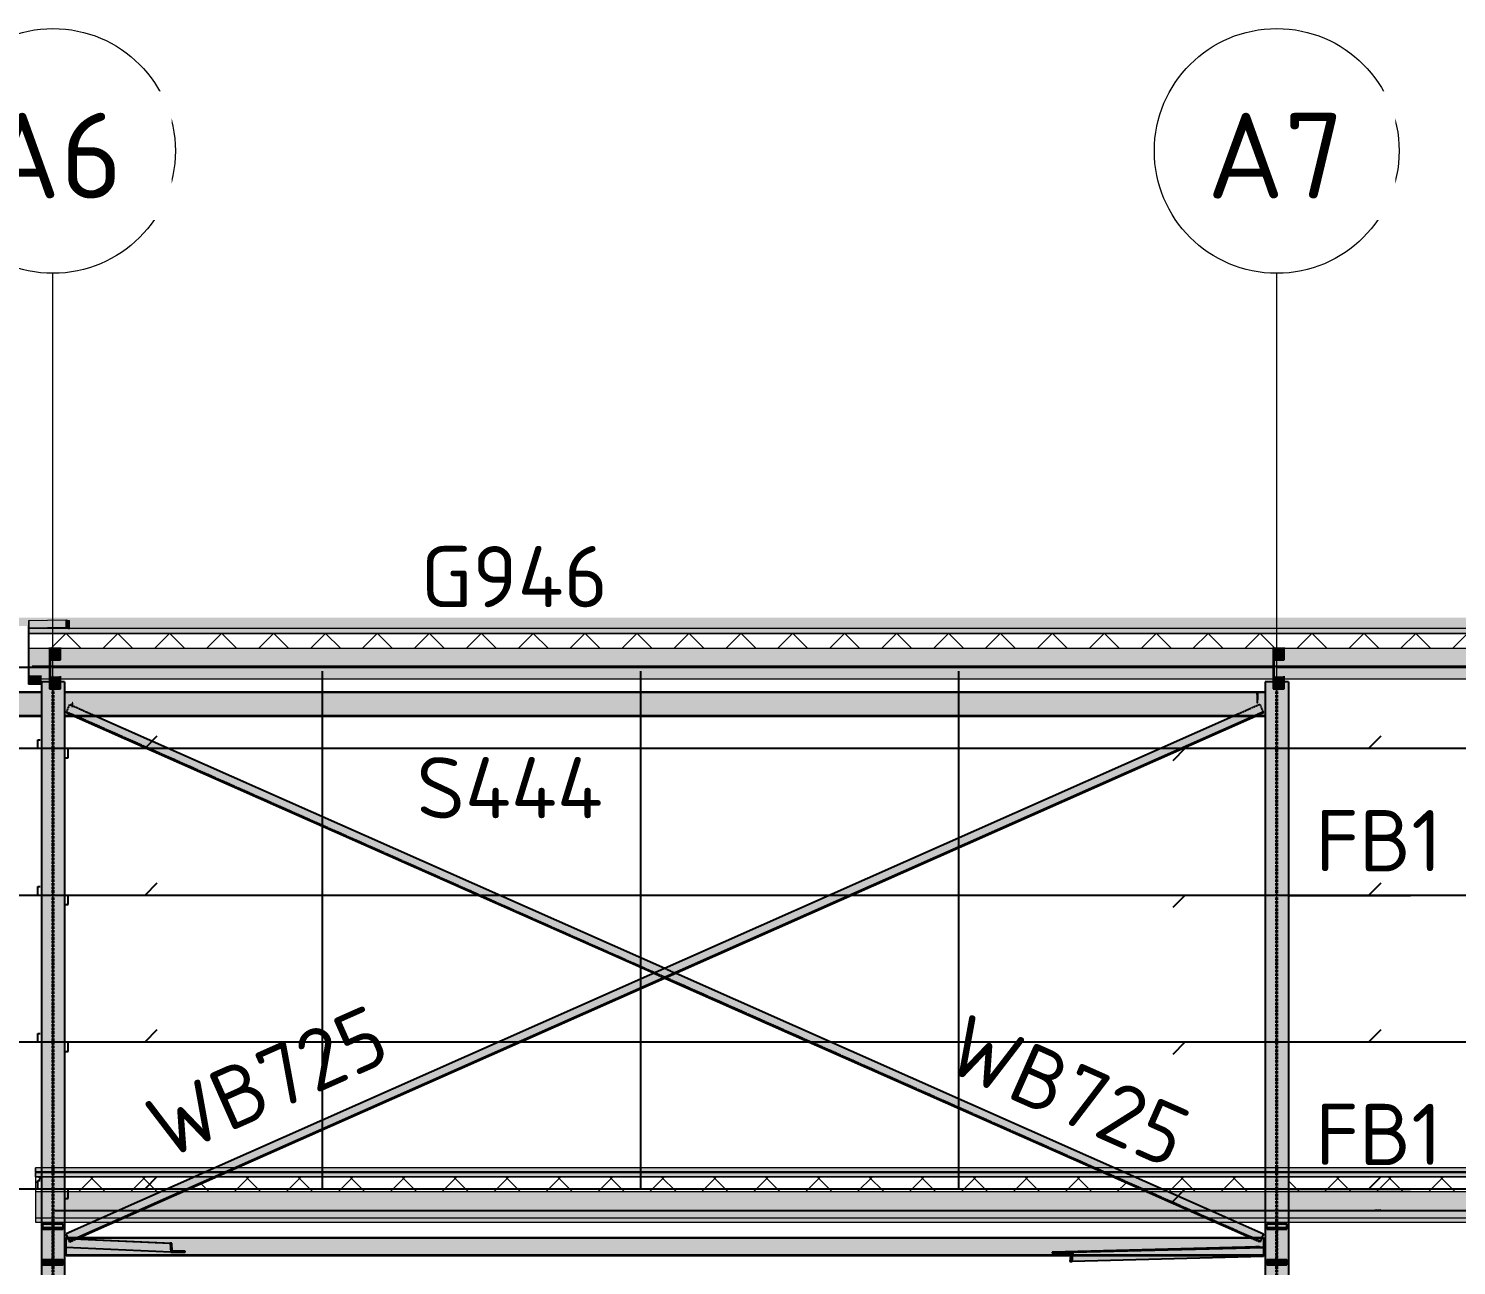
# Model space of a CAD drawing. Header units: millimetres. Extents: x 632 to 524205, y -3890 to 20851.
# Drawn here: x 189641 to 201310, y 10745 to 20851 of the extents above; entities that cross this region are included whole.
import ezdxf

# ---------------------------------------------------------------- set-up
doc = ezdxf.new("R2010")
doc.units = ezdxf.units.MM
for name, pattern in [('Dash', [7, 5, -2]), ('Hidden', [4, 3, -1]), ('Hidden Half', [3, 2, -1])]:
    doc.linetypes.add(name, pattern=pattern)
for name, color, linetype, lineweight in [('A-270-M_ROOF', 132, 'Continuous', 13), ('S-280-A_STRUCT_FRAME', 2, 'Continuous', 18), ('S-280-M_COLUMN', 52, 'Continuous', 13), ('S-280-M_STRUCT_FRAME', 12, 'Continuous', 13), ('S-280-MH_COLUMN', 52, 'Hidden Half', 13), ('Z-000-T_TEXT', 131, 'Continuous', 25), ('Z-030-M_GRID', 191, 'Continuous', 13), ('Z-033_T_GRIDREF', 31, 'Continuous', 13), ('Z-060-M_DETAIL', 92, 'Continuous', 25)]:
    doc.layers.add(name, color=color, linetype=linetype, lineweight=lineweight)
doc.styles.add('ISOCPEUR_1', font='isocpeur.ttf', dxfattribs={"height": 700})
doc.styles.add('ISOCPEUR_2', font='isocpeur.ttf', dxfattribs={"height": 500})

# ---------------------------------------------------------------- blocks, each defined once
blk = doc.blocks.new('Roof Gutters3 - Roof Gutters-1885272-S6_501-SECTION 3A')
at = {"layer": 'A-270-M_ROOF', "lineweight": 5, "transparency": 33554432}
for points in [[(-973143, 16019), (-973451, 16014), (-973451, 15952), (-973143, 15957)], [(-973143, 16019), (-973143, 15957), (-973115, 15949), (-973115, 16011)], [(-973451, 15494), (-973348, 15494), (-973348, 15497), (-973448, 15497), (-973448, 15949), (-973143, 15954), (-973126, 15949), (-973115, 15949), (-973143, 15957), (-973451, 15952), (-973451, 15535)], [(-973448, 15497), (-973348, 15497), (-973348, 15563), (-973448, 15563), (-973448, 15535)]]:
    blk.add_hatch(color=253, dxfattribs=at).paths.add_polyline_path(points)
at = {"layer": 'A-270-M_ROOF', "color": 253, "lineweight": 5}
for p, q in [((-973451, 16014), (-973143, 16019)), ((-973143, 16016), (-973448, 16011)), ((-973448, 16011), (-973448, 15971)), ((-973448, 15949), (-973448, 16011)), ((-973143, 16019), (-973115, 16011)), ((-973143, 15957), (-973143, 16019)), ((-973126, 16011), (-973143, 16016)), ((-973143, 15957), (-973143, 16016)), ((-973115, 16011), (-973126, 16011)), ((-973126, 15949), (-973126, 16011)), ((-973115, 15949), (-973115, 16011)), ((-973451, 15909), (-973451, 15971)), ((-973143, 15957), (-973451, 15952)), ((-973451, 15909), (-973451, 15494)), ((-973451, 15560), (-973451, 15909)), ((-973448, 15971), (-973448, 15949)), ((-973448, 15949), (-973143, 15954)), ((-973448, 15909), (-973448, 15949)), ((-973448, 15949), (-973448, 15909)), ((-973448, 15497), (-973448, 15909)), ((-973448, 15909), (-973448, 15563)), ((-973115, 15949), (-973143, 15957)), ((-973143, 15954), (-973143, 15957)), ((-973143, 15954), (-973126, 15949)), ((-973126, 15949), (-973115, 15949)), ((-973448, 15560), (-973451, 15560)), ((-973451, 15538), (-973451, 15560)), ((-973451, 15494), (-973451, 15538)), ((-973448, 15563), (-973348, 15563)), ((-973448, 15563), (-973448, 15538)), ((-973348, 15560), (-973448, 15560)), ((-973448, 15538), (-973448, 15497)), ((-973348, 15563), (-973348, 15560)), ((-973348, 15538), (-973348, 15563)), ((-973348, 15538), (-973348, 15560)), ((-973348, 15497), (-973348, 15538)), ((-973348, 15494), (-973348, 15538)), ((-973451, 15494), (-973348, 15494)), ((-973348, 15497), (-973448, 15497)), ((-973348, 15494), (-973348, 15497))]:
    blk.add_line(p, q, dxfattribs=at)
blk = doc.blocks.new('25021-APA-ZZ-ZZ-M3-AR-000001_V3_rvt-2-S6_501-SECTION 3A')
at = {"layer": 'A-270-M_ROOF', "lineweight": 5, "transparency": 33554432}
for color, points in [(9, [(-954124, 15949), (-913256, 15949), (-913256, 16037), (-1024754, 16037), (-1024754, 16011), (-973448, 16011), (-973448, 15949), (-968250, 15949)]), (9, [(-975313, 15971), (-973448, 15971), (-973448, 16011), (-1024754, 16011), (-1024754, 15971), (-982376, 15971)]), (10, [(-971781, 15909), (-913256, 15909), (-913256, 15996), (-1024754, 15996), (-1024754, 15971), (-973451, 15971), (-973451, 15909), (-972664, 15909)])]:
    blk.add_hatch(color=color, dxfattribs=at).paths.add_polyline_path(points)
at = {"layer": 'A-270-M_ROOF', "lineweight": 5}
h = blk.add_hatch(dxfattribs=at)
h.set_pattern_fill('FP_10', angle=45, style=0, pattern_type=2)
h.set_pattern_definition([(45, (-970203.33, 6e-07), (-212.132, 212.132), []), (135, (-970203.33, 6e-07), (-212.132, -212.132), [])])
h.paths.add_polyline_path([(-973451, 15789), (-973280, 15789), (-973280, 15795), (-973190, 15795), (-973190, 15789), (-963280, 15789), (-963280, 15795), (-963190, 15795), (-963190, 15789), (-953280, 15789), (-953280, 15795), (-953190, 15795), (-953190, 15789), (-943280, 15789), (-943280, 15795), (-943190, 15795), (-943190, 15789), (-933280, 15789), (-933280, 15795), (-933190, 15795), (-933190, 15789), (-923280, 15789), (-923280, 15795), (-923190, 15795), (-923190, 15789), (-913256, 15789), (-913256, 15909), (-973451, 15909)])
at = {"layer": 'A-270-M_ROOF', "transparency": 33554432}
blk.add_hatch(color=9, dxfattribs=at).paths.add_polyline_path([(-973448, 15909), (-913256, 15909), (-913256, 15949), (-973448, 15949)])
at = {"layer": 'A-270-M_ROOF', "lineweight": 5, "transparency": 33554432}
h = blk.add_hatch(color=254, dxfattribs=at)
h.paths.add_polyline_path([(-973451, 15538), (-973280, 15538), (-973280, 15789), (-973451, 15789), (-973451, 15692)])
h.paths.add_polyline_path([(-973272, 15559), (-973190, 15559), (-973190, 15538), (-963280, 15538), (-963280, 15789), (-973190, 15789), (-973190, 15692), (-973272, 15692)])
h.paths.add_polyline_path([(-963190, 15538), (-953280, 15538), (-953280, 15789), (-963190, 15789), (-963190, 15692), (-963272, 15692), (-963272, 15559), (-963190, 15559)])
h.paths.add_polyline_path([(-953190, 15538), (-943280, 15538), (-943280, 15789), (-953190, 15789), (-953190, 15692), (-953272, 15692), (-953272, 15559), (-953190, 15559), (-953190, 15538)])
h.paths.add_polyline_path([(-943272, 15538), (-943272, 15559), (-943190, 15559), (-943190, 15538), (-933280, 15538), (-933280, 15789), (-943190, 15789), (-943190, 15692), (-943272, 15692), (-943272, 15538)])
h.paths.add_polyline_path([(-933190, 15538), (-923280, 15538), (-923280, 15789), (-933190, 15788), (-933190, 15692), (-933272, 15692), (-933272, 15559), (-933190, 15559)])
h.paths.add_polyline_path([(-923190, 15538), (-913351, 15538), (-913351, 15634), (-913356, 15634), (-913356, 15700), (-913256, 15700), (-913256, 15789), (-923190, 15789), (-923190, 15692), (-923272, 15692), (-923272, 15559), (-923190, 15559)])
h = blk.add_hatch(color=9, dxfattribs=at)
h.paths.add_polyline_path([(-973395, 11509), (-973346, 11509), (-973346, 11544), (-973395, 11544)])
h.paths.add_polyline_path([(-973156, 11509), (-972005, 11509), (-971927, 11544), (-973156, 11544)])
h.paths.add_polyline_path([(-971820, 11509), (-964682, 11509), (-964761, 11544), (-971742, 11544)])
h.paths.add_polyline_path([(-964497, 11509), (-963346, 11509), (-963346, 11544), (-964575, 11544)])
h.paths.add_polyline_path([(-963156, 11509), (-953346, 11509), (-953346, 11544), (-963156, 11544)])
h.paths.add_polyline_path([(-953156, 11509), (-943346, 11509), (-943346, 11544), (-953156, 11544)])
h.paths.add_polyline_path([(-943156, 11509), (-933346, 11509), (-933346, 11544), (-943156, 11544)])
h.paths.add_polyline_path([(-933156, 11509), (-923346, 11509), (-923346, 11544), (-933156, 11544)])
h.paths.add_polyline_path([(-923156, 11509), (-922005, 11509), (-921927, 11544), (-923156, 11544)])
h.paths.add_polyline_path([(-921820, 11509), (-914682, 11509), (-914761, 11544), (-921742, 11544)])
h.paths.add_polyline_path([(-914497, 11509), (-913351, 11509), (-913351, 11544), (-914575, 11544)])
at = {"layer": 'A-270-M_ROOF', "transparency": 33554432}
h = blk.add_hatch(color=9, dxfattribs=at)
h.paths.add_polyline_path([(-973395, 11469), (-973346, 11469), (-973346, 11509), (-973395, 11509)])
h.paths.add_polyline_path([(-973156, 11469), (-972095, 11469), (-972005, 11509), (-973156, 11509)])
h.paths.add_polyline_path([(-971910, 11469), (-964592, 11469), (-964682, 11509), (-971820, 11509)])
h.paths.add_polyline_path([(-964407, 11469), (-963346, 11469), (-963346, 11509), (-964497, 11509)])
h.paths.add_polyline_path([(-963156, 11469), (-953346, 11469), (-953346, 11509), (-963156, 11509)])
h.paths.add_polyline_path([(-953156, 11469), (-943346, 11469), (-943346, 11509), (-953156, 11509)])
h.paths.add_polyline_path([(-943156, 11469), (-933346, 11469), (-933346, 11509), (-943156, 11509)])
h.paths.add_polyline_path([(-933156, 11469), (-923346, 11469), (-923346, 11509), (-933156, 11509)])
h.paths.add_polyline_path([(-923156, 11469), (-922095, 11469), (-922005, 11509), (-923156, 11509)])
h.paths.add_polyline_path([(-921910, 11469), (-914592, 11469), (-914682, 11509), (-921820, 11509)])
h.paths.add_polyline_path([(-914407, 11469), (-913351, 11469), (-913351, 11509), (-914497, 11509)])
at = {"layer": 'A-270-M_ROOF', "lineweight": 5, "transparency": 33554432}
h = blk.add_hatch(color=10, dxfattribs=at)
h.paths.add_polyline_path([(-973395, 11469), (-973346, 11469), (-973346, 11504), (-973395, 11504)])
h.paths.add_polyline_path([(-973156, 11469), (-972095, 11469), (-972017, 11504), (-973156, 11504)])
h.paths.add_polyline_path([(-971910, 11469), (-964592, 11469), (-964670, 11504), (-971832, 11504)])
h.paths.add_polyline_path([(-964407, 11469), (-963346, 11469), (-963346, 11504), (-964485, 11504)])
h.paths.add_polyline_path([(-963156, 11469), (-953346, 11469), (-953346, 11504), (-963156, 11504)])
h.paths.add_polyline_path([(-953156, 11469), (-943346, 11469), (-943346, 11504), (-953156, 11504)])
h.paths.add_polyline_path([(-943156, 11469), (-933346, 11469), (-933346, 11504), (-943156, 11504)])
h.paths.add_polyline_path([(-933156, 11469), (-923346, 11469), (-923346, 11504), (-933156, 11504)])
h.paths.add_polyline_path([(-923156, 11469), (-922095, 11469), (-922017, 11504), (-923156, 11504)])
h.paths.add_polyline_path([(-921910, 11469), (-914592, 11469), (-914670, 11504), (-921832, 11504)])
h.paths.add_polyline_path([(-914407, 11469), (-913351, 11469), (-913351, 11504), (-914485, 11504)])
at = {"layer": 'A-270-M_ROOF', "lineweight": 5}
h = blk.add_hatch(dxfattribs=at)
h.set_pattern_fill('FP_10', angle=45, style=0, pattern_type=2)
h.set_pattern_definition([(45, (-970203.33, -5e-07), (-212.132, 212.132), []), (135, (-970203.33, -5e-07), (-212.132, -212.132), [])])
h.paths.add_polyline_path([(-973395, 11349), (-973346, 11349), (-973346, 11469), (-973395, 11469)])
h.paths.add_polyline_path([(-973156, 11349), (-972366, 11349), (-972095, 11469), (-973156, 11469)])
h.paths.add_polyline_path([(-972181, 11349), (-964321, 11349), (-964592, 11469), (-971910, 11469)])
h.paths.add_polyline_path([(-964136, 11349), (-963346, 11349), (-963346, 11469), (-964407, 11469)])
h.paths.add_polyline_path([(-963156, 11349), (-953346, 11349), (-953346, 11469), (-963156, 11469)])
h.paths.add_polyline_path([(-953156, 11349), (-943346, 11349), (-943346, 11469), (-953156, 11469)])
h.paths.add_polyline_path([(-943156, 11349), (-933346, 11349), (-933346, 11469), (-943156, 11469)])
h.paths.add_polyline_path([(-933156, 11349), (-923346, 11349), (-923346, 11469), (-933156, 11469)])
h.paths.add_polyline_path([(-923156, 11349), (-922366, 11349), (-922095, 11469), (-923156, 11469)])
h.paths.add_polyline_path([(-922181, 11349), (-914321, 11349), (-914592, 11469), (-921910, 11469)])
h.paths.add_polyline_path([(-914136, 11349), (-913351, 11349), (-913351, 11469), (-914407, 11469)])
at = {"layer": 'A-270-M_ROOF', "lineweight": 5, "transparency": 33554432}
h = blk.add_hatch(color=254, dxfattribs=at)
h.paths.add_polyline_path([(-973395, 11098), (-973346, 11098), (-973346, 11349), (-973395, 11349)])
h.paths.add_polyline_path([(-973156, 11098), (-972931, 11098), (-972366, 11349), (-973156, 11349)])
h.paths.add_polyline_path([(-972746, 11098), (-963756, 11098), (-964321, 11349), (-972181, 11349)])
h.paths.add_polyline_path([(-963571, 11098), (-963346, 11098), (-963346, 11349), (-964136, 11349)])
h.paths.add_polyline_path([(-963156, 11098), (-953346, 11098), (-953346, 11349), (-963156, 11349)])
h.paths.add_polyline_path([(-953156, 11098), (-943346, 11098), (-943346, 11349), (-953156, 11349)])
h.paths.add_polyline_path([(-943156, 11098), (-933346, 11098), (-933346, 11349), (-943156, 11349)])
h.paths.add_polyline_path([(-933156, 11098), (-923346, 11098), (-923346, 11349), (-933156, 11349)])
h.paths.add_polyline_path([(-923156, 11098), (-922931, 11098), (-922366, 11349), (-923156, 11349)])
h.paths.add_polyline_path([(-922746, 11098), (-913756, 11098), (-914321, 11349), (-922181, 11349)])
h.paths.add_polyline_path([(-913571, 11098), (-913351, 11098), (-913351, 11349), (-914136, 11349)])
at = {"layer": 'A-270-M_ROOF', "color": 253, "lineweight": 5}
for p, q in [((-973451, 16011), (-973448, 16011)), ((-973448, 15971), (-973448, 16011)), ((-973448, 16011), (-973448, 15949)), ((-973448, 15971), (-973451, 15971)), ((-913251, 15909), (-973451, 15909)), ((-973448, 15949), (-973448, 15971)), ((-954124, 15949), (-973448, 15949)), ((-973448, 15949), (-973448, 15909)), ((-973448, 15909), (-973448, 15949)), ((-973448, 15909), (-913251, 15909)), ((-973451, 15789), (-913251, 15789)), ((-973451, 15538), (-913251, 15538)), ((-973395, 11509), (-973395, 11544)), ((-913251, 11544), (-973395, 11544)), ((-973395, 11544), (-973395, 11504)), ((-973395, 11509), (-973395, 11469)), ((-913251, 11509), (-973395, 11509)), ((-973395, 11469), (-973395, 11504)), ((-913251, 11504), (-973395, 11504)), ((-973395, 11504), (-973395, 11469)), ((-973395, 11504), (-913251, 11504)), ((-973395, 11504), (-973395, 11469)), ((-973395, 11469), (-973395, 11098)), ((-913251, 11469), (-973395, 11469)), ((-973395, 11469), (-973395, 11133)), ((-973395, 11469), (-913251, 11469)), ((-973395, 11349), (-913251, 11349)), ((-973395, 11133), (-913251, 11133)), ((-973395, 11133), (-973395, 11098)), ((-973395, 11098), (-913251, 11098))]:
    blk.add_line(p, q, dxfattribs=at)
blk.add_blockref('Roof Gutters3 - Roof Gutters-1885272-S6_501-SECTION 3A', (0, 0), dxfattribs=at)
blk = doc.blocks.new('NRP_Framing-Steel-EA - RB725 - 75x75x8EA-3901759-S6_501-SECTION 3A')
at = {"layer": 'S-280-M_STRUCT_FRAME', "linetype": 'Dash', "lineweight": 25}
for points in [[(-972280, 10928), (-973141, 10966), (-973146, 10965), (-972293, 10928)], [(-972288, 10853), (-972293, 10928), (-973146, 10965), (-973146, 10891)], [(-972288, 10853), (-972171, 10853), (-972172, 10861), (-972276, 10861), (-972280, 10928), (-972293, 10928)], [(-972172, 10861), (-972277, 10866), (-972276, 10861)]]:
    blk.add_hatch(color=256, dxfattribs=at).paths.add_polyline_path(points)
at = {"layer": 'S-280-M_STRUCT_FRAME', "lineweight": 25}
for p, q in [((-973146, 10965), (-973141, 10966)), ((-973146, 10891), (-973146, 10965)), ((-973146, 10965), (-972293, 10928)), ((-972288, 10853), (-973146, 10891)), ((-973141, 10966), (-972280, 10928)), ((-972280, 10928), (-972293, 10928)), ((-972293, 10928), (-972288, 10853)), ((-972288, 10853), (-972171, 10853)), ((-972276, 10861), (-972280, 10928)), ((-972277, 10866), (-972172, 10861)), ((-972172, 10861), (-972276, 10861)), ((-972171, 10853), (-972172, 10861))]:
    blk.add_line(p, q, dxfattribs=at)
blk = doc.blocks.new('NRP_Framing-Steel-SHS - S444 - 200x200x6_0SHS-3929807-S6_501-SECTION 3A')
at = {"layer": 'S-280-M_STRUCT_FRAME', "linetype": 'Dash', "lineweight": 25}
for p, q in [((-963346, 15425), (-973156, 15425)), ((-963346, 15237), (-973156, 15237))]:
    blk.add_line(p, q, dxfattribs=at)
blk = doc.blocks.new('NRP_Framing-Steel-SHS - S444 - 200x200x6_0SHS-3939286-S6_501-SECTION 3A')
at = {"layer": 'S-280-M_STRUCT_FRAME', "linetype": 'Dash', "lineweight": 25}
for p, q in [((-973346, 15425), (-983546, 15425)), ((-973346, 15237), (-983546, 15237))]:
    blk.add_line(p, q, dxfattribs=at)
blk = doc.blocks.new('NRP_Framing-Steel-Purlin Z - P916 - EZ250-24-3997823-S6_501-SECTION 3A')
at = {"layer": 'S-280-M_STRUCT_FRAME', "color": 1, "lineweight": 25}
for p, q in [((-964002, 11192), (-973251, 11192)), ((-962501, 11192), (-964001, 11192)), ((-962401, 11198), (-962501, 11192))]:
    blk.add_line(p, q, dxfattribs=at)
blk = doc.blocks.new('NRP_Framing-Steel-Purlin Z - P916 - EZ250-24-3998015-S6_501-SECTION 3A')
at = {"layer": 'S-280-M_STRUCT_FRAME', "color": 1, "lineweight": 25}
for p, q in [((-964001, 11192), (-964074, 11189)), ((-954002, 11192), (-964001, 11192))]:
    blk.add_line(p, q, dxfattribs=at)
blk = doc.blocks.new('NRP_Framing-Steel-Purlin Z - G914 - EZ250-15-4082369-S6_501-SECTION 3A')
at = {"layer": 'S-280-M_STRUCT_FRAME', "color": 150, "lineweight": 25}
for p, q in [((-972401, 15069), (-972501, 14969)), ((-973376, 14969), (-985151, 14969)), ((-972501, 14969), (-973126, 14969))]:
    blk.add_line(p, q, dxfattribs=at)
blk = doc.blocks.new('NRP_Framing-Steel-Purlin Z - G914 - EZ250-15-V33-S6_501-SECTION 3A')
at = {"layer": 'S-280-M_STRUCT_FRAME', "color": 150, "lineweight": 25}
for p, q in [((-973376, 13769), (-976841, 13769)), ((-972501, 13769), (-973126, 13769)), ((-972401, 13869), (-972501, 13769))]:
    blk.add_line(p, q, dxfattribs=at)
blk = doc.blocks.new('NRP_Framing-Steel-Purlin Z - G915 - EZ250-19-4082402-S6_501-SECTION 3A')
at = {"layer": 'S-280-M_STRUCT_FRAME', "color": 92, "lineweight": 25}
for p, q in [((-972401, 11469), (-972501, 11369)), ((-973376, 11369), (-985151, 11369)), ((-972501, 11369), (-973126, 11369))]:
    blk.add_line(p, q, dxfattribs=at)
blk = doc.blocks.new('NRP_Framing-Steel-Purlin Z - G914 - EZ250-15-4082804-S6_501-SECTION 3A')
at = {"layer": 'S-280-M_STRUCT_FRAME', "color": 150, "lineweight": 25}
for p, q in [((-962401, 15069), (-962501, 14969)), ((-973376, 14969), (-974001, 14969)), ((-962501, 14969), (-973126, 14969))]:
    blk.add_line(p, q, dxfattribs=at)
blk = doc.blocks.new('NRP_Framing-Steel-Purlin Z - G914 - EZ250-15-V36-S6_501-SECTION 3A')
at = {"layer": 'S-280-M_STRUCT_FRAME', "color": 150, "lineweight": 25}
for p, q in [((-964001, 14969), (-964101, 14869)), ((-952501, 14969), (-964001, 14969))]:
    blk.add_line(p, q, dxfattribs=at)
blk = doc.blocks.new('NRP_Framing-Steel-Purlin Z - G914 - EZ250-15-4116936-S6_501-SECTION 3A')
at = {"layer": 'S-280-M_STRUCT_FRAME', "color": 150, "lineweight": 25}
for p, q in [((-973376, 11440), (-973356, 11440)), ((-973376, 11369), (-973376, 11440)), ((-973376, 11440), (-973356, 11440)), ((-973376, 11369), (-973376, 11440)), ((-973126, 11369), (-973376, 11369)), ((-973126, 11369), (-973376, 11369)), ((-973126, 11293), (-973126, 11369)), ((-973126, 11293), (-973126, 11369)), ((-973146, 11293), (-973126, 11293)), ((-973146, 11293), (-973126, 11293))]:
    blk.add_line(p, q, dxfattribs=at)
blk = doc.blocks.new('NRP_Framing-Steel-Purlin Z - G914 - EZ250-15-4117006-S6_501-SECTION 3A')
at = {"layer": 'S-280-M_STRUCT_FRAME', "color": 150, "lineweight": 25}
for p, q in [((-973376, 12640), (-973356, 12640)), ((-973376, 12569), (-973376, 12640)), ((-973376, 12640), (-973356, 12640)), ((-973376, 12569), (-973376, 12640)), ((-973126, 12569), (-973376, 12569)), ((-973126, 12569), (-973376, 12569)), ((-973146, 12493), (-973126, 12493)), ((-973146, 12493), (-973126, 12493)), ((-973126, 12493), (-973126, 12569)), ((-973126, 12493), (-973126, 12569))]:
    blk.add_line(p, q, dxfattribs=at)
blk = doc.blocks.new('NRP_Framing-Steel-Purlin Z - G914 - EZ250-15-4117007-S6_501-SECTION 3A')
at = {"layer": 'S-280-M_STRUCT_FRAME', "color": 150, "lineweight": 25}
for p, q in [((-973376, 13840), (-973356, 13840)), ((-973376, 13769), (-973376, 13840)), ((-973376, 13840), (-973356, 13840)), ((-973376, 13769), (-973376, 13840)), ((-973126, 13769), (-973376, 13769)), ((-973126, 13769), (-973376, 13769)), ((-973126, 13693), (-973126, 13769)), ((-973126, 13693), (-973126, 13769)), ((-973146, 13693), (-973126, 13693)), ((-973146, 13693), (-973126, 13693))]:
    blk.add_line(p, q, dxfattribs=at)
blk = doc.blocks.new('NRP_Framing-Steel-Purlin Z - G914 - EZ250-15-4117008-S6_501-SECTION 3A')
at = {"layer": 'S-280-M_STRUCT_FRAME', "color": 150, "lineweight": 25}
for p, q in [((-973376, 15040), (-973356, 15040)), ((-973376, 14969), (-973376, 15040)), ((-973376, 15040), (-973356, 15040)), ((-973376, 14969), (-973376, 15040)), ((-973126, 14969), (-973376, 14969)), ((-973126, 14969), (-973376, 14969)), ((-973126, 14893), (-973126, 14969)), ((-973126, 14893), (-973126, 14969)), ((-973146, 14893), (-973126, 14893)), ((-973146, 14893), (-973126, 14893))]:
    blk.add_line(p, q, dxfattribs=at)
blk = doc.blocks.new('NRP_Column-Steel-UB - SC121 - 460UB67_1-4110092-S6_501-SECTION 3A')
at = {"layer": 'S-280-M_COLUMN', "linetype": 'Hidden Half', "lineweight": 25}
for p, q in [((-973255, 11086), (-973255, 15456)), ((-973247, 15456), (-973247, 11086)), ((-973255, 10793), (-973255, 11043)), ((-973247, 11043), (-973247, 10793)), ((-973255, 5200), (-973255, 10749)), ((-973247, 10749), (-973247, 5200)), ((-973255, 4900), (-973255, 5050)), ((-973247, 5050), (-973247, 4900))]:
    blk.add_line(p, q, dxfattribs=at)
at = {"layer": 'S-280-MH_COLUMN', "lineweight": 25}
for p, q in [((-973255, 15456), (-973255, 15513)), ((-973247, 15513), (-973247, 15456)), ((-973255, 11043), (-973255, 11086)), ((-973247, 11086), (-973247, 11043)), ((-973255, 10749), (-973255, 10792)), ((-973247, 10792), (-973247, 10749)), ((-973255, 5050), (-973255, 5200)), ((-973247, 5200), (-973247, 5050))]:
    blk.add_line(p, q, dxfattribs=at)
blk = doc.blocks.new('NRP_Column-Steel-UB - SC121 - 460UB67_1-V16-S6_501-SECTION 3A')
at = {"layer": 'S-280-M_COLUMN', "linetype": 'Hidden Half', "lineweight": 25}
for p, q in [((-963255, 11086), (-963255, 15456)), ((-963247, 15456), (-963247, 11086)), ((-963255, 10793), (-963255, 11043)), ((-963247, 11043), (-963247, 10793)), ((-963255, 5200), (-963255, 10749)), ((-963247, 10749), (-963247, 5200)), ((-963255, 4900), (-963255, 5000)), ((-963247, 5000), (-963247, 4900))]:
    blk.add_line(p, q, dxfattribs=at)
at = {"layer": 'S-280-MH_COLUMN', "lineweight": 25}
for p, q in [((-963255, 15456), (-963255, 15513)), ((-963247, 15513), (-963247, 15456)), ((-963255, 11043), (-963255, 11086)), ((-963247, 11086), (-963247, 11043)), ((-963255, 10749), (-963255, 10792)), ((-963247, 10792), (-963247, 10749)), ((-963255, 5000), (-963255, 5200)), ((-963247, 5200), (-963247, 5000))]:
    blk.add_line(p, q, dxfattribs=at)
blk = doc.blocks.new('NRP_Framing-Steel-EA - RB725 - 75x75x8EA-3901991-S6_501-SECTION 3A')
at = {"layer": 'S-280-M_STRUCT_FRAME', "linetype": 'Dash', "lineweight": 25}
for points in [[(-964923, 10778), (-964915, 10853), (-965085, 10853), (-965086, 10845), (-964934, 10845), (-964942, 10778)], [(-965085, 10853), (-964915, 10853), (-963358, 10893), (-963362, 10894), (-963510, 10894)], [(-964923, 10778), (-963358, 10818), (-963358, 10893), (-964915, 10853)]]:
    blk.add_hatch(color=256, dxfattribs=at).paths.add_polyline_path(points)
at = {"layer": 'S-280-M_STRUCT_FRAME', "lineweight": 25}
for p, q in [((-965085, 10853), (-965086, 10845)), ((-963510, 10894), (-965085, 10853)), ((-964915, 10853), (-965085, 10853)), ((-964923, 10778), (-964915, 10853)), ((-964915, 10853), (-963358, 10893)), ((-963362, 10894), (-963358, 10893)), ((-963358, 10893), (-963358, 10818)), ((-965086, 10845), (-964934, 10845)), ((-964934, 10845), (-964942, 10778)), ((-964942, 10778), (-964923, 10778)), ((-963358, 10818), (-964923, 10778))]:
    blk.add_line(p, q, dxfattribs=at)
at = {"layer": 'S-280-M_STRUCT_FRAME', "linetype": 'Dash', "lineweight": 25}
for q in [(-963510, 10894), (-963362, 10894)]:
    blk.add_line((-963391, 10897), q, dxfattribs=at)
blk = doc.blocks.new('NRP_Framing-Steel-SHS - S440 - 150x150x5_0SHS-3901542-S6_501-SECTION 3A')
at = {"layer": 'S-280-M_STRUCT_FRAME', "linetype": 'Dash', "lineweight": 25}
for p, q in [((-963359, 10968), (-973143, 10968)), ((-964936, 10828), (-973143, 10828)), ((-963359, 10828), (-964936, 10828))]:
    blk.add_line(p, q, dxfattribs=at)
blk = doc.blocks.new('NRP_Framing-Steel-EA - RB725 - 75x75x8EA-3940634-S6_501-SECTION 3A')
at = {"layer": 'S-280-M_STRUCT_FRAME', "linetype": 'Dash', "lineweight": 25}
for p, q in [((-963420, 15418), (-963412, 15417)), ((-963405, 15418), (-963412, 15417)), ((-963412, 15417), (-963412, 15343)), ((-963409, 15418), (-963405, 15418)), ((-963405, 15367), (-963405, 15418)), ((-963412, 15343), (-963414, 15343)), ((-963412, 15343), (-963408, 15343))]:
    blk.add_line(p, q, dxfattribs=at)
blk = doc.blocks.new('NRP_Framing-Steel-EA - RB725 - 75x75x8EA-V38-S6_501-SECTION 3A')
at = {"layer": 'S-280-M_STRUCT_FRAME', "linetype": 'Dash', "lineweight": 25}
for p, q in [((-973091, 15343), (-973094, 15343)), ((-973091, 15307), (-973091, 15343)), ((-973091, 15343), (-973088, 15343))]:
    blk.add_line(p, q, dxfattribs=at)
blk = doc.blocks.new('NRP_Framing-Steel-EA - WB725 - 75x75x8EA-3966787-S6_501-SECTION 3A')
at = {"layer": 'S-280-M_STRUCT_FRAME', "linetype": 'Dash', "lineweight": 25}
h = blk.add_hatch(color=256, dxfattribs=at)
h.paths.add_polyline_path([(-963372, 10973), (-963359, 11005), (-968159, 13132), (-968250, 13090), (-963473, 10973)])
h.paths.add_polyline_path([(-968344, 13132), (-968251, 13173), (-972893, 15231), (-973078, 15231), (-972651, 15041)])
for p, q in [((-973144, 15260), (-973113, 15328)), ((-973113, 15328), (-972893, 15231)), ((-973078, 15231), (-973144, 15260)), ((-973058, 15231), (-973141, 15267)), ((-968334, 13136), (-973058, 15231)), ((-968250, 13090), (-968344, 13132)), ((-968241, 13095), (-968334, 13136)), ((-968251, 13173), (-968159, 13132)), ((-963453, 10973), (-968241, 13095)), ((-963388, 10935), (-963473, 10973)), ((-963385, 10943), (-963453, 10973)), ((-963372, 10973), (-963388, 10935))]:
    blk.add_line(p, q, dxfattribs=at)
at = {"layer": 'S-280-M_STRUCT_FRAME', "lineweight": 25}
for p, q in [((-968344, 13132), (-973078, 15231)), ((-972893, 15231), (-968251, 13173)), ((-963473, 10973), (-968250, 13090)), ((-968159, 13132), (-963358, 11004)), ((-963358, 11004), (-963372, 10973))]:
    blk.add_line(p, q, dxfattribs=at)
blk = doc.blocks.new('NRP_Framing-Steel-EA - WB725 - 75x75x8EA-V29-S6_501-SECTION 3A')
at = {"layer": 'S-280-M_STRUCT_FRAME', "linetype": 'Dash', "lineweight": 25}
for points in [[(-973117, 10973), (-973049, 10973), (-963444, 15231), (-963609, 15231), (-973144, 11004), (-973130, 10973)], [(-973054, 10962), (-963424, 15231), (-963444, 15231), (-973072, 10963)]]:
    blk.add_hatch(color=256, dxfattribs=at).paths.add_polyline_path(points)
for p, q in [((-963389, 15328), (-963609, 15231)), ((-963389, 15328), (-963362, 15267)), ((-973072, 10963), (-963444, 15231)), ((-963444, 15231), (-963362, 15267)), ((-963362, 15267), (-963444, 15231)), ((-963358, 15260), (-963424, 15231)), ((-963362, 15267), (-963358, 15260)), ((-973117, 10943), (-973130, 10973)), ((-973117, 10943), (-973072, 10963)), ((-973072, 10963), (-973117, 10943)), ((-973114, 10935), (-973117, 10943)), ((-973054, 10962), (-973114, 10935))]:
    blk.add_line(p, q, dxfattribs=at)
at = {"layer": 'S-280-M_STRUCT_FRAME', "lineweight": 25}
for p, q in [((-963609, 15231), (-973144, 11004)), ((-963444, 15231), (-973072, 10963)), ((-963424, 15231), (-973054, 10962)), ((-973130, 10973), (-973144, 11004))]:
    blk.add_line(p, q, dxfattribs=at)
blk = doc.blocks.new('NRP_Framing-Steel-Purlin C - P946 - EC250-24-4066507-S6_501-SECTION 3A')
at = {"layer": 'S-280-M_STRUCT_FRAME', "color": 1, "lineweight": 25}
for p, q in [((-973280, 15638), (-973420, 15638)), ((-973280, 15638), (-973420, 15638)), ((-963293, 15638), (-973272, 15638)), ((-963293, 15638), (-973272, 15638))]:
    blk.add_line(p, q, dxfattribs=at)
at = {"layer": 'S-280-M_STRUCT_FRAME', "color": 1, "linetype": 'Dash', "lineweight": 25}
blk.add_line((-973272, 15638), (-973280, 15638), dxfattribs=at)
blk.add_line((-973272, 15638), (-973280, 15638), dxfattribs=at)
blk = doc.blocks.new('NRP_Framing-Steel-Purlin C - P946 - EC250-24-4066508-S6_501-SECTION 3A')
at = {"layer": 'S-280-M_STRUCT_FRAME', "color": 1, "lineweight": 25}
for p, q in [((-963280, 15638), (-963293, 15638)), ((-963280, 15638), (-963293, 15638)), ((-953293, 15638), (-963272, 15638)), ((-953293, 15638), (-963272, 15638))]:
    blk.add_line(p, q, dxfattribs=at)
at = {"layer": 'S-280-M_STRUCT_FRAME', "color": 1, "linetype": 'Dash', "lineweight": 25}
blk.add_line((-963272, 15638), (-963280, 15638), dxfattribs=at)
blk.add_line((-963272, 15638), (-963280, 15638), dxfattribs=at)
blk = doc.blocks.new('NRP_Framing-Steel-Purlin C - G946 - EC250-24-V35-S6_501-SECTION 3A')
at = {"layer": 'S-280-M_STRUCT_FRAME', "color": 1, "lineweight": 25}
for p, q in [((-973280, 15631), (-983650, 15631)), ((-973280, 15631), (-983650, 15631)), ((-973264, 15631), (-973272, 15631)), ((-973264, 15631), (-973272, 15631))]:
    blk.add_line(p, q, dxfattribs=at)
at = {"layer": 'S-280-M_STRUCT_FRAME', "color": 1, "linetype": 'Dash', "lineweight": 25}
blk.add_line((-973272, 15631), (-973280, 15631), dxfattribs=at)
blk.add_line((-973272, 15631), (-973280, 15631), dxfattribs=at)
blk = doc.blocks.new('NRP_Framing-Steel-Purlin C - G946 - EC250-24-V40-S6_501-SECTION 3A')
at = {"layer": 'S-280-M_STRUCT_FRAME', "color": 1, "lineweight": 25}
for p, q in [((-963280, 15631), (-973250, 15631)), ((-963280, 15631), (-973250, 15631)), ((-963264, 15631), (-963272, 15631)), ((-963264, 15631), (-963272, 15631))]:
    blk.add_line(p, q, dxfattribs=at)
at = {"layer": 'S-280-M_STRUCT_FRAME', "color": 1, "linetype": 'Dash', "lineweight": 25}
blk.add_line((-963272, 15631), (-963280, 15631), dxfattribs=at)
blk.add_line((-963272, 15631), (-963280, 15631), dxfattribs=at)
blk = doc.blocks.new('NRP_Bridging Plan _v2_ - 3 Rows-4083675-S6_501-SECTION 3A')
at = {"layer": 'Z-060-M_DETAIL', "linetype": 'Hidden'}
for p, q in [((-971051, 15600), (-971051, 11369)), ((-968451, 15600), (-968451, 11369)), ((-965851, 15600), (-965851, 11369))]:
    blk.add_line(p, q, dxfattribs=at)
blk = doc.blocks.new('Grid - NRP_Grid-Head-320187-S6_501-SECTION 3A')
at = {"layer": 'Z-033_T_GRIDREF'}
blk.add_circle((-1014851, 19851), 1000, dxfattribs=at)
blk = doc.blocks.new('NRP_Fly Brace BN - FB1-4028766-S6_501-SECTION 3A')
at = {"layer": 'Z-000-T_TEXT'}
blk.add_line((-1023162, 8969), (-1022162, 8969), dxfattribs=at)
at = {"layer": 'Z-000-T_TEXT', "lineweight": 13, "insert": (-1022941, 9666), "char_height": 500, "width": 1218.57, "attachment_point": 1, "style": 'ISOCPEUR_2'}
blk.add_mtext('FB1', dxfattribs=at)
blk = doc.blocks.new('NRP_Fly Brace BN - FB1-4067984-S6_501-SECTION 3A')
at = {"layer": 'Z-000-T_TEXT'}
blk.add_line((-973344, 8969), (-974344, 8969), dxfattribs=at)
at = {"layer": 'Z-000-T_TEXT', "lineweight": 13, "insert": (-974584, 9666), "char_height": 500, "width": 1218.57, "attachment_point": 1, "style": 'ISOCPEUR_2'}
blk.add_mtext('FB1', dxfattribs=at)

msp = doc.modelspace()

# ---------------------------------------------------------------- hatches: boundary and pattern name
at = {"layer": 'S-280-M_COLUMN', "lineweight": 5}
h = msp.add_hatch(color=256, dxfattribs=at)
h.paths.add_polyline_path([(189746, 4900), (189936, 4900), (189936, 5050), (189746, 5050)])
h.paths.add_polyline_path([(189746, 5200), (189936, 5200), (189936, 15513), (189903, 15513), (189903, 15456), (189813, 15456), (189813, 15513), (189746, 15513), (189746, 10749)])
h.paths.add_polyline_path([(189759, 10749), (189759, 10793), (189838, 10793), (189838, 11043), (189759, 11043), (189759, 11086), (189924, 11086), (189924, 11043), (189844, 11043), (189844, 10793), (189924, 10793), (189924, 10749), (189838, 10749)])
h = msp.add_hatch(color=256, dxfattribs=at)
h.paths.add_polyline_path([(199936, 4900), (199936, 5000), (199746, 5000), (199746, 4900)])
h.paths.add_polyline_path([(199746, 5200), (199936, 5200), (199936, 15513), (199903, 15513), (199903, 15456), (199813, 15456), (199813, 15513), (199746, 15513), (199746, 10749)])
h.paths.add_polyline_path([(199759, 10749), (199759, 10793), (199838, 10793), (199838, 11043), (199759, 11043), (199759, 11086), (199924, 11086), (199924, 11043), (199844, 11043), (199844, 10793), (199924, 10793), (199924, 10749), (199838, 10749)])
at = {"layer": 'S-280-M_STRUCT_FRAME', "lineweight": 5}
for points in [[(189847, 15707), (189903, 15707), (189903, 15795), (189813, 15795), (189813, 15707), (189821, 15707)], [(199847, 15707), (199903, 15707), (199903, 15795), (199813, 15795), (199813, 15707), (199821, 15707)], [(189903, 15456), (189903, 15471), (189821, 15471), (189821, 15692), (189903, 15692), (189903, 15707), (189813, 15707), (189813, 15456), (189903, 15456)], [(199903, 15456), (199903, 15471), (199821, 15471), (199821, 15692), (199903, 15692), (199903, 15707), (199813, 15707), (199813, 15456), (199903, 15456)], [(189893, 15471), (189903, 15471), (189903, 15559), (189821, 15559), (189821, 15471)], [(199891, 15471), (199903, 15471), (199903, 15559), (199821, 15559), (199821, 15471)], [(189746, 15231), (189746, 15431), (179546, 15431), (179546, 15231), (189545, 15231)], [(199746, 15231), (199746, 15431), (189936, 15431), (189936, 15231), (194843, 15231)], [(199746, 15237), (199746, 15237), (199746, 15425), (199746, 15425)], [(189759, 11053), (189924, 11053), (189924, 11086), (189759, 11086)], [(199759, 11053), (199924, 11053), (199924, 11086), (199759, 11086)], [(189759, 10749), (189924, 10749), (189924, 10759), (189844, 10759), (189844, 11043), (189924, 11043), (189924, 11053), (189759, 11053), (189759, 11043), (189838, 11043), (189838, 10759), (189759, 10759)], [(198156, 10823), (198158, 10845), (198006, 10845), (198007, 10853), (199583, 10894), (199733, 10894), (199733, 10973), (189949, 10973), (189952, 10966), (190812, 10928), (190816, 10866), (190921, 10861), (190921, 10853), (190800, 10853), (189949, 10890), (189949, 10823), (198151, 10823)], [(199759, 10749), (199924, 10749), (199924, 10759), (199844, 10759), (199844, 11043), (199924, 11043), (199924, 11053), (199759, 11053), (199759, 11043), (199838, 11043), (199838, 10759), (199759, 10759)], [(189838, 10759), (189838, 10793), (189759, 10793), (189759, 10759)], [(189844, 10759), (189924, 10759), (189924, 10793), (189844, 10793)], [(199838, 10759), (199838, 10793), (199759, 10793), (199759, 10759)], [(199844, 10759), (199924, 10759), (199924, 10793), (199844, 10793)]]:
    msp.add_hatch(color=256, dxfattribs=at).paths.add_polyline_path(points)

# ---------------------------------------------------------------- linework, layer by layer
at = {"layer": 'S-280-M_COLUMN', "lineweight": 25}
for p, q in [((189746, 15513), (189746, 5200)), ((189813, 15513), (189746, 15513)), ((189936, 15513), (189903, 15513)), ((189936, 15513), (189936, 5200)), ((199746, 15513), (199746, 5200)), ((199813, 15513), (199746, 15513)), ((199936, 15513), (199903, 15513)), ((199936, 15513), (199936, 5200))]:
    msp.add_line(p, q, dxfattribs=at)
at = {"layer": 'S-280-M_STRUCT_FRAME', "lineweight": 25}
for p, q in [((189813, 15795), (189813, 15707)), ((189903, 15707), (189903, 15795)), ((199813, 15795), (199813, 15707)), ((199903, 15707), (199903, 15795)), ((189903, 15707), (189813, 15707)), ((189813, 15707), (189813, 15456)), ((189821, 15471), (189821, 15692)), ((189821, 15692), (189903, 15692)), ((189903, 15692), (189903, 15707)), ((199903, 15707), (199813, 15707)), ((199813, 15707), (199813, 15456)), ((199821, 15471), (199821, 15692)), ((199821, 15692), (199903, 15692)), ((199903, 15692), (199903, 15707)), ((189903, 15471), (189903, 15559)), ((199903, 15471), (199903, 15559)), ((179546, 15431), (189746, 15431)), ((189813, 15456), (189903, 15456)), ((189903, 15456), (189903, 15471)), ((189936, 15431), (199746, 15431)), ((199813, 15456), (199903, 15456)), ((199903, 15456), (199903, 15471)), ((189746, 15231), (179546, 15231)), ((199746, 15231), (189936, 15231)), ((189759, 11086), (189924, 11086)), ((189759, 11053), (189759, 11086)), ((189924, 11053), (189924, 11086)), ((199759, 11086), (199924, 11086)), ((199759, 11053), (199759, 11086)), ((199924, 11053), (199924, 11086)), ((189924, 11053), (189759, 11053)), ((189759, 11053), (189759, 11043)), ((189759, 11043), (189838, 11043)), ((189838, 11043), (189838, 10759)), ((189844, 10759), (189844, 11043)), ((189844, 11043), (189924, 11043)), ((189924, 11043), (189924, 11053)), ((189949, 10965), (189949, 10973)), ((189949, 10973), (199733, 10973)), ((199733, 10973), (199733, 10893)), ((199924, 11053), (199759, 11053)), ((199759, 11053), (199759, 11043)), ((199759, 11043), (199838, 11043)), ((199838, 11043), (199838, 10759)), ((199844, 10759), (199844, 11043)), ((199844, 11043), (199924, 11043)), ((199924, 11043), (199924, 11053)), ((189949, 10823), (189949, 10890)), ((189759, 10793), (189838, 10793)), ((189759, 10793), (189759, 10759)), ((189838, 10759), (189759, 10759)), ((189759, 10759), (189759, 10749)), ((189759, 10749), (189924, 10749)), ((189844, 10793), (189924, 10793)), ((189924, 10759), (189844, 10759)), ((189924, 10759), (189924, 10793)), ((189924, 10749), (189924, 10759)), ((198156, 10823), (189949, 10823)), ((199759, 10793), (199838, 10793)), ((199759, 10793), (199759, 10759)), ((199838, 10759), (199759, 10759)), ((199759, 10759), (199759, 10749)), ((199759, 10749), (199924, 10749)), ((199844, 10793), (199924, 10793)), ((199924, 10759), (199844, 10759)), ((199924, 10759), (199924, 10793)), ((199924, 10749), (199924, 10759))]:
    msp.add_line(p, q, dxfattribs=at)
at = {"layer": 'S-280-M_STRUCT_FRAME', "linetype": 'Dash', "lineweight": 25}
for p, q in [((189903, 15471), (189821, 15471)), ((199903, 15471), (199821, 15471)), ((189949, 10891), (189949, 10965)), ((199733, 10893), (199733, 10823)), ((199733, 10823), (198156, 10823))]:
    msp.add_line(p, q, dxfattribs=at)
at = {"layer": 'S-280-MH_COLUMN', "lineweight": 25}
for p, q in [((189903, 15513), (189813, 15513)), ((199903, 15513), (199813, 15513))]:
    msp.add_line(p, q, dxfattribs=at)
at = {"layer": 'Z-030-M_GRID'}
for p, q in [((189841, 2441), (189841, 18851)), ((199841, 2441), (199841, 18851))]:
    msp.add_line(p, q, dxfattribs=at)

# ---------------------------------------------------------------- block references
at = {"color": 10, "lineweight": 5}
msp.add_blockref('25021-APA-ZZ-ZZ-M3-AR-000001_V3_rvt-2-S6_501-SECTION 3A', (1163092, 0), dxfattribs=at)
at = {"layer": 'S-280-M_STRUCT_FRAME', "color": 1, "lineweight": 25}
for name, p in [('NRP_Framing-Steel-Purlin C - P946 - EC250-24-4066507-S6_501-SECTION 3A', (1163092, 0)), ('NRP_Framing-Steel-Purlin C - P946 - EC250-24-4066508-S6_501-SECTION 3A', (1163092, 0)), ('NRP_Framing-Steel-Purlin C - G946 - EC250-24-V35-S6_501-SECTION 3A', (1163092, 0)), ('NRP_Framing-Steel-Purlin C - G946 - EC250-24-V40-S6_501-SECTION 3A', (1163092, 0)), ('NRP_Framing-Steel-Purlin C - G946 - EC250-24-V40-S6_501-SECTION 3A', (1173092, 0)), ('NRP_Framing-Steel-Purlin Z - P916 - EZ250-24-3997823-S6_501-SECTION 3A', (1163092, 0)), ('NRP_Framing-Steel-Purlin Z - P916 - EZ250-24-3998015-S6_501-SECTION 3A', (1163092, 0))]:
    msp.add_blockref(name, p, dxfattribs=at)
at = {"layer": 'S-280-M_STRUCT_FRAME', "linetype": 'Dash', "lineweight": 25}
for name in ['NRP_Framing-Steel-SHS - S444 - 200x200x6_0SHS-3939286-S6_501-SECTION 3A', 'NRP_Framing-Steel-SHS - S444 - 200x200x6_0SHS-3929807-S6_501-SECTION 3A', 'NRP_Framing-Steel-EA - RB725 - 75x75x8EA-3940634-S6_501-SECTION 3A', 'NRP_Framing-Steel-EA - WB725 - 75x75x8EA-V29-S6_501-SECTION 3A', 'NRP_Framing-Steel-EA - WB725 - 75x75x8EA-3966787-S6_501-SECTION 3A', 'NRP_Framing-Steel-EA - RB725 - 75x75x8EA-V38-S6_501-SECTION 3A', 'NRP_Framing-Steel-SHS - S440 - 150x150x5_0SHS-3901542-S6_501-SECTION 3A', 'NRP_Framing-Steel-EA - RB725 - 75x75x8EA-3901991-S6_501-SECTION 3A']:
    msp.add_blockref(name, (1163092, 0), dxfattribs=at)
at = {"layer": 'S-280-M_STRUCT_FRAME', "color": 150, "lineweight": 25}
for name, p in [('NRP_Framing-Steel-Purlin Z - G914 - EZ250-15-4082369-S6_501-SECTION 3A', (1163092, 0)), ('NRP_Framing-Steel-Purlin Z - G914 - EZ250-15-4082804-S6_501-SECTION 3A', (1163092, 0)), ('NRP_Framing-Steel-Purlin Z - G914 - EZ250-15-V36-S6_501-SECTION 3A', (1163092, 0)), ('NRP_Framing-Steel-Purlin Z - G914 - EZ250-15-4117008-S6_501-SECTION 3A', (1163092, 0)), ('NRP_Framing-Steel-Purlin Z - G914 - EZ250-15-V33-S6_501-SECTION 3A', (1163092, 0)), ('NRP_Framing-Steel-Purlin Z - G914 - EZ250-15-4082804-S6_501-SECTION 3A', (1163092, -1200)), ('NRP_Framing-Steel-Purlin Z - G914 - EZ250-15-4117007-S6_501-SECTION 3A', (1163092, 0)), ('NRP_Framing-Steel-Purlin Z - G914 - EZ250-15-V36-S6_501-SECTION 3A', (1163092, -1200)), ('NRP_Framing-Steel-Purlin Z - G914 - EZ250-15-4082369-S6_501-SECTION 3A', (1163092, -2400)), ('NRP_Framing-Steel-Purlin Z - G914 - EZ250-15-4082804-S6_501-SECTION 3A', (1163092, -2400)), ('NRP_Framing-Steel-Purlin Z - G914 - EZ250-15-4117006-S6_501-SECTION 3A', (1163092, 0)), ('NRP_Framing-Steel-Purlin Z - G914 - EZ250-15-V36-S6_501-SECTION 3A', (1163092, -2400)), ('NRP_Framing-Steel-Purlin Z - G914 - EZ250-15-4082804-S6_501-SECTION 3A', (1163092, -3600)), ('NRP_Framing-Steel-Purlin Z - G914 - EZ250-15-4116936-S6_501-SECTION 3A', (1163092, 0)), ('NRP_Framing-Steel-Purlin Z - G914 - EZ250-15-V36-S6_501-SECTION 3A', (1163092, -3600))]:
    msp.add_blockref(name, p, dxfattribs=at)
at = {"layer": 'S-280-M_STRUCT_FRAME', "color": 92, "lineweight": 25}
msp.add_blockref('NRP_Framing-Steel-Purlin Z - G915 - EZ250-19-4082402-S6_501-SECTION 3A', (1163092, 0), dxfattribs=at)
at = {"layer": 'S-280-M_STRUCT_FRAME', "lineweight": 25}
msp.add_blockref('NRP_Framing-Steel-EA - RB725 - 75x75x8EA-3901759-S6_501-SECTION 3A', (1163092, 0), dxfattribs=at)
at = {"layer": 'S-280-MH_COLUMN', "lineweight": 25}
for name in ['NRP_Column-Steel-UB - SC121 - 460UB67_1-4110092-S6_501-SECTION 3A', 'NRP_Column-Steel-UB - SC121 - 460UB67_1-V16-S6_501-SECTION 3A']:
    msp.add_blockref(name, (1163092, 0), dxfattribs=at)
at = {"layer": 'Z-000-T_TEXT', "lineweight": 13}
for name, p in [('NRP_Fly Brace BN - FB1-4067984-S6_501-SECTION 3A', (1163092, 4800)), ('NRP_Fly Brace BN - FB1-4028766-S6_501-SECTION 3A', (1223097, 4800)), ('NRP_Fly Brace BN - FB1-4067984-S6_501-SECTION 3A', (1163092, 2400)), ('NRP_Fly Brace BN - FB1-4028766-S6_501-SECTION 3A', (1223097, 2400))]:
    msp.add_blockref(name, p, dxfattribs=at)
at = {"layer": 'Z-033_T_GRIDREF'}
for p in [(1204692, 0), (1214692, 0)]:
    msp.add_blockref('Grid - NRP_Grid-Head-320187-S6_501-SECTION 3A', p, dxfattribs=at)
at = {"layer": 'Z-060-M_DETAIL', "linetype": 'Hidden'}
msp.add_blockref('NRP_Bridging Plan _v2_ - 3 Rows-4083675-S6_501-SECTION 3A', (1163092, 0), dxfattribs=at)

# ---------------------------------------------------------------- texts
at = {"layer": 'S-280-A_STRUCT_FRAME', "lineweight": 13, "char_height": 500, "attachment_point": 1, "style": 'ISOCPEUR_2'}
for s, insert, width in [('G946', (192845, 16623), 1827.85), ('S444', (192812, 14898), 1924.05)]:
    msp.add_mtext(s, dxfattribs=dict(at, insert=insert, width=width))
at = {"layer": 'S-280-A_STRUCT_FRAME', "lineweight": 13, "char_height": 500, "width": 2453.16, "attachment_point": 1, "style": 'ISOCPEUR_2'}
for insert, rotation in [((190557, 12061), 23.9064), ((197307, 12812), 336.0936)]:
    msp.add_mtext('WB725', dxfattribs=dict(at, insert=insert, rotation=rotation))

# ---------------------------------------------------------------- next in the draw order: texts
at = {"layer": 'Z-033_T_GRIDREF', "char_height": 700, "width": 1362.87, "attachment_point": 1, "style": 'ISOCPEUR_1', "bg_fill": 3, "box_fill_scale": 1.25, "bg_fill_color": 256, "bg_fill_true_color": 13158600, "bg_fill_transparency": 0}
for s, insert in [('A6', (189272, 20163)), ('A7', (199272, 20163))]:
    msp.add_mtext(s, dxfattribs=dict(at, insert=insert))

doc.saveas('drawing.dxf')
